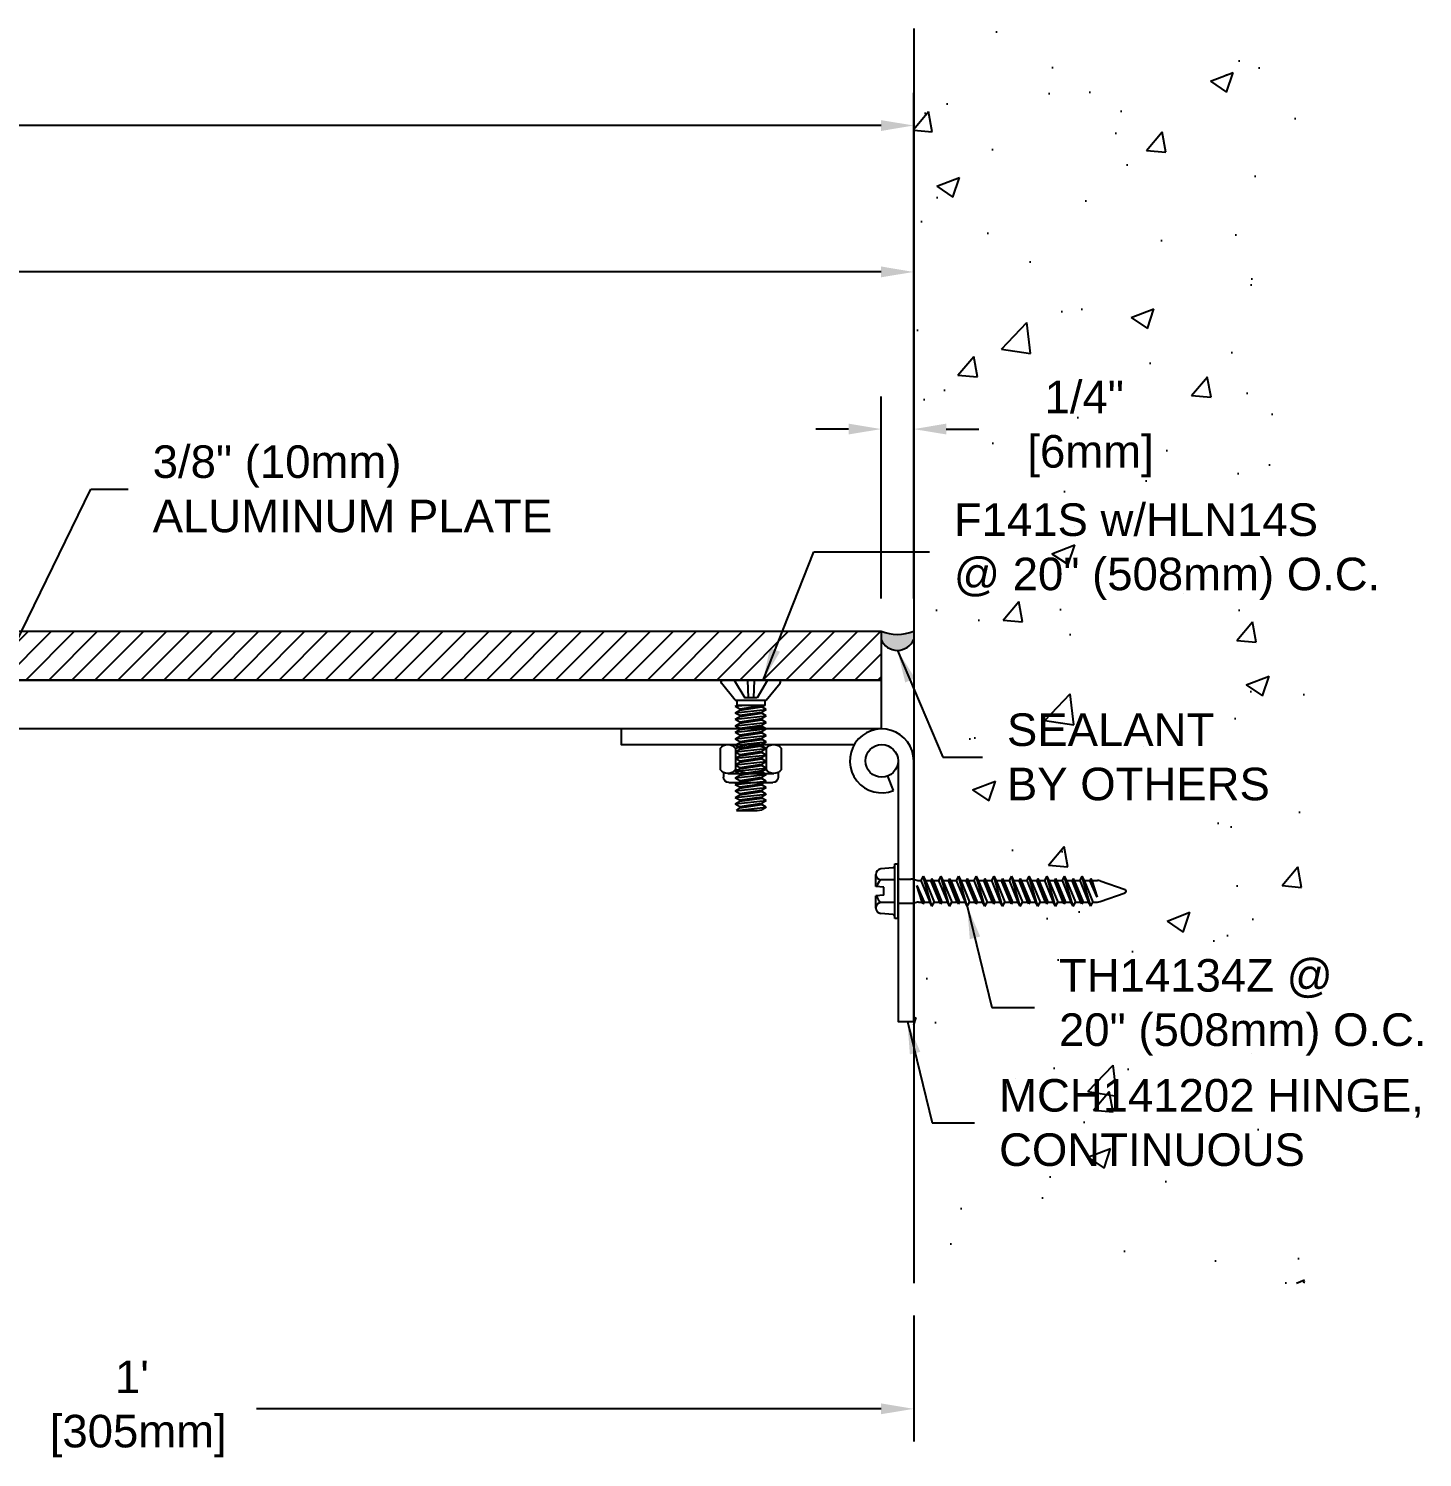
# Model space of a CAD drawing. Header units: inches. Extents: x -16.1 to 44.6, y -3.3 to 9.1.
# Drawn here: x 3.21 to 13.9, y -3.13 to 7.83 of the extents above; entities that cross this region are included whole.
import ezdxf

# ---------------------------------------------------------------- set-up
doc = ezdxf.new("R2010")
doc.units = ezdxf.units.IN
doc.header["$MEASUREMENT"] = 0
for name, color, linetype in [('Anchors', 4, 'Continuous'), ('Conditions', 1, 'Continuous'), ('Dimensions', 3, 'Continuous'), ('Text', 2, 'Continuous')]:
    doc.layers.add(name, color=color, linetype=linetype)
doc.styles.add('Arial', font='arial.ttf')
doc.styles.get("Standard").update_dxf_attribs({"font": 'txt.shx'})
doc.dimstyles.new('Arial', dxfattribs={"dimtxt": 0.25, "dimasz": 0.25, "dimexe": 0.25, "dimexo": 0.25, "dimgap": 0.25, "dimtad": 0, "dimtih": 1, "dimtoh": 1, "dimdec": 4, "dimzin": 0, "dimdsep": 46, "dimlunit": 4, "dimtxsty": 'Arial', "dimcen": 0.1875, "dimadec": 0, "dimazin": 0, "dimtfac": 1, "dimtdec": 4, "dimtofl": 0, "dimtmove": 0, "dimatfit": 3, "dimfxl": 0, "dimfrac": 2, "dimtolj": 1, "dimtzin": 0, "dimarcsym": 0})

# ---------------------------------------------------------------- blocks, each defined once
blk = doc.blocks.new('*D1')
at = {"layer": 'Defpoints', "color": 0}
for p in [(-2, -1.795), (10, -1.795), (10, -2.761)]:
    blk.add_point(p, dxfattribs=at)
at = {"layer": 'Dimensions', "color": 0, "lineweight": -2}
for p, q in [((-2, -2.045), (-2, -3.011)), ((10, -2.045), (10, -3.011)), ((-1.75, -2.761), (3.045, -2.761)), ((9.75, -2.761), (4.955, -2.761))]:
    blk.add_line(p, q, dxfattribs=at)
at = {"layer": 'Dimensions', "color": 0}
for points in [[(-1.75, -2.719), (-1.75, -2.802), (-2, -2.761)], [(9.75, -2.719), (9.75, -2.802), (10, -2.761)]]:
    blk.add_solid(points, dxfattribs=at)
at = {"layer": 'Dimensions', "color": 0, "insert": (4, -2.761), "char_height": 0.25, "attachment_point": 5, "style": 'Arial'}
blk.add_mtext("\\A1;1'\\P [305mm]", dxfattribs=at)
blk = doc.blocks.new('*D4')
at = {"layer": 'Defpoints', "color": 0}
for p in [(10, 7.088), (-9.6, 3.197), (10, 3.207)]:
    blk.add_point(p, dxfattribs=at)
at = {"layer": 'Dimensions', "color": 0, "lineweight": -2}
for p, q in [((-9.6, 3.447), (-9.6, 7.338)), ((10, 3.457), (10, 7.338)), ((-9.35, 7.088), (-0.766, 7.088)), ((9.75, 7.088), (1.167, 7.088))]:
    blk.add_line(p, q, dxfattribs=at)
at = {"layer": 'Dimensions', "color": 0}
for points in [[(-9.35, 7.129), (-9.35, 7.046), (-9.6, 7.088)], [(9.75, 7.129), (9.75, 7.046), (10, 7.088)]]:
    blk.add_solid(points, dxfattribs=at)
at = {"layer": 'Dimensions', "color": 0, "insert": (0.2, 7.088), "char_height": 0.25, "attachment_point": 5, "style": 'Arial'}
blk.add_mtext('\\A1;1\'-7 5/8"\\P [498mm]', dxfattribs=at)
blk = doc.blocks.new('*D14')
at = {"layer": 'Defpoints', "color": 0}
for p in [(-8.854, 5.964), (-8.854, 3.192), (10, 3.207)]:
    blk.add_point(p, dxfattribs=at)
at = {"layer": 'Dimensions', "color": 0, "lineweight": -2}
for p, q in [((-8.854, 3.442), (-8.854, 6.214)), ((10, 3.457), (10, 6.214)), ((-8.604, 5.964), (-0.393, 5.964)), ((9.75, 5.964), (1.54, 5.964))]:
    blk.add_line(p, q, dxfattribs=at)
at = {"layer": 'Dimensions', "color": 0}
for points in [[(-8.604, 6.006), (-8.604, 5.923), (-8.854, 5.964)], [(9.75, 6.006), (9.75, 5.923), (10, 5.964)]]:
    blk.add_solid(points, dxfattribs=at)
at = {"layer": 'Dimensions', "color": 0, "insert": (0.573, 5.964), "char_height": 0.25, "attachment_point": 5, "style": 'Arial'}
blk.add_mtext('\\A1;1\'-6 7/8"\\P [479mm]', dxfattribs=at)
blk = doc.blocks.new('MCH141202')
blk.add_line((0.227, 0.091), (0.116, 0.046))
for points in [[(0, 0.125), (2, 0.125), (2, 0.245), (0, 0.245)], [(-0.245, 0), (-0.245, -2), (-0.125, -2), (-0.125, -0.211)]]:
    blk.add_lwpolyline(points)
blk.add_circle((0, 0), 0.125)
blk.add_arc((0, 0), 0.245, 90, 21.7978)
at = {"flags": 3}
for tag, p in [('MANUFACTURER', (0.09, -0.641)), ('OPENWIDTH', (0.09, -0.974)), ('LENGTH', (0.09, -1.308)), ('FINISH', (0.09, -1.641)), ('GUDENP/N', (0.09, -1.974))]:
    blk.add_attdef(tag, p, '', height=0.2, dxfattribs=at)
blk = doc.blocks.new('F141S')
for p, q in [((-0.214, 0), (0.214, 0)), ((-0.128, 0), (-0.047, -0.137)), ((-0.025, 0), (-0.02, -0.137)), ((0.025, 0), (0.02, -0.137)), ((0.128, 0), (0.048, -0.137)), ((-0.119, -0.155), (-0.226, -0.024)), ((0.119, -0.155), (0.226, -0.024)), ((-0.119, -0.155), (0.119, -0.155)), ((-0.119, -0.2), (-0.108, -0.195)), ((-0.119, -0.2), (-0.068, -0.195)), ((-0.119, -0.2), (-0.085, -0.22)), ((-0.108, -0.155), (-0.108, -0.195)), ((0.108, -0.195), (-0.108, -0.195)), ((-0.085, -0.22), (0.085, -0.195)), ((-0.085, -0.23), (0.085, -0.205)), ((0.048, -0.137), (-0.047, -0.137)), ((0.108, -0.195), (0.085, -0.205)), ((0.119, -0.225), (0.085, -0.205)), ((0.108, -0.155), (0.108, -0.195)), ((-0.119, -0.25), (0.119, -0.225)), ((-0.119, -0.25), (-0.085, -0.23)), ((-0.119, -0.25), (-0.085, -0.27)), ((-0.119, -0.3), (0.119, -0.275)), ((-0.119, -0.3), (-0.085, -0.28)), ((-0.119, -0.3), (-0.085, -0.32)), ((-0.119, -0.35), (0.119, -0.325)), ((-0.085, -0.22), (-0.085, -0.23)), ((-0.085, -0.27), (0.085, -0.245)), ((-0.085, -0.28), (0.085, -0.255)), ((-0.085, -0.27), (-0.085, -0.28)), ((-0.085, -0.32), (0.085, -0.295)), ((-0.085, -0.33), (0.085, -0.305)), ((-0.085, -0.32), (-0.085, -0.33)), ((0.119, -0.225), (0.085, -0.245)), ((0.085, -0.245), (0.085, -0.255)), ((0.119, -0.275), (0.085, -0.255)), ((0.119, -0.275), (0.085, -0.295)), ((0.085, -0.295), (0.085, -0.305)), ((0.119, -0.325), (0.085, -0.305)), ((0.119, -0.325), (0.085, -0.345)), ((-0.119, -0.35), (-0.085, -0.33)), ((-0.119, -0.35), (-0.085, -0.37)), ((-0.119, -0.4), (0.119, -0.375)), ((-0.119, -0.4), (-0.085, -0.38)), ((-0.119, -0.4), (-0.085, -0.42)), ((-0.119, -0.45), (0.119, -0.425)), ((-0.119, -0.45), (-0.085, -0.43)), ((-0.085, -0.37), (0.085, -0.345)), ((-0.085, -0.38), (0.085, -0.355)), ((-0.085, -0.37), (-0.085, -0.38)), ((-0.085, -0.42), (0.085, -0.395)), ((-0.085, -0.43), (0.085, -0.405)), ((-0.085, -0.42), (-0.085, -0.43)), ((0.085, -0.345), (0.085, -0.355)), ((0.119, -0.375), (0.085, -0.355)), ((0.119, -0.375), (0.085, -0.395)), ((0.085, -0.395), (0.085, -0.405)), ((0.119, -0.425), (0.085, -0.405)), ((0.119, -0.425), (0.085, -0.445)), ((-0.119, -0.45), (-0.085, -0.47)), ((-0.119, -0.5), (0.119, -0.475)), ((-0.119, -0.5), (-0.085, -0.48)), ((-0.119, -0.5), (-0.085, -0.52)), ((-0.119, -0.55), (0.119, -0.525)), ((-0.119, -0.55), (-0.085, -0.53)), ((-0.085, -0.47), (0.085, -0.445)), ((-0.085, -0.48), (0.085, -0.455)), ((-0.085, -0.47), (-0.085, -0.48)), ((-0.085, -0.52), (0.085, -0.495)), ((-0.085, -0.53), (0.085, -0.505)), ((-0.085, -0.52), (-0.085, -0.53)), ((-0.085, -0.57), (0.085, -0.545)), ((0.085, -0.445), (0.085, -0.455)), ((0.119, -0.475), (0.085, -0.455)), ((0.119, -0.475), (0.085, -0.495)), ((0.085, -0.495), (0.085, -0.505)), ((0.119, -0.525), (0.085, -0.505)), ((0.119, -0.525), (0.085, -0.545)), ((0.085, -0.545), (0.085, -0.555)), ((-0.119, -0.55), (-0.085, -0.57)), ((-0.119, -0.6), (0.119, -0.575)), ((-0.119, -0.6), (-0.085, -0.58)), ((-0.119, -0.6), (-0.085, -0.62)), ((-0.119, -0.65), (0.119, -0.625)), ((-0.119, -0.65), (-0.085, -0.63)), ((-0.119, -0.65), (-0.085, -0.67)), ((-0.085, -0.58), (0.085, -0.555)), ((-0.085, -0.57), (-0.085, -0.58)), ((-0.085, -0.62), (0.085, -0.595)), ((-0.085, -0.63), (0.085, -0.605)), ((-0.085, -0.62), (-0.085, -0.63)), ((-0.085, -0.67), (0.085, -0.645)), ((-0.085, -0.68), (0.085, -0.655)), ((0.119, -0.575), (0.085, -0.555)), ((0.119, -0.575), (0.085, -0.595)), ((0.085, -0.595), (0.085, -0.605)), ((0.119, -0.625), (0.085, -0.605)), ((0.119, -0.625), (0.085, -0.645)), ((0.085, -0.645), (0.085, -0.655)), ((0.119, -0.675), (0.085, -0.655)), ((-0.119, -0.7), (0.119, -0.675)), ((-0.119, -0.7), (-0.085, -0.68)), ((-0.119, -0.7), (-0.085, -0.72)), ((-0.119, -0.75), (0.119, -0.725)), ((-0.119, -0.75), (-0.085, -0.73)), ((-0.119, -0.75), (-0.085, -0.77)), ((-0.085, -0.67), (-0.085, -0.68)), ((-0.085, -0.72), (0.085, -0.695)), ((-0.085, -0.73), (0.085, -0.705)), ((-0.085, -0.72), (-0.085, -0.73)), ((-0.085, -0.77), (0.085, -0.745)), ((-0.085, -0.78), (0.085, -0.755)), ((0.119, -0.675), (0.085, -0.695)), ((0.085, -0.695), (0.085, -0.705)), ((0.119, -0.725), (0.085, -0.705)), ((0.119, -0.725), (0.085, -0.745)), ((0.085, -0.745), (0.085, -0.755)), ((0.119, -0.775), (0.085, -0.755)), ((-0.119, -0.8), (0.119, -0.775)), ((-0.119, -0.8), (-0.085, -0.78)), ((-0.119, -0.8), (-0.085, -0.82)), ((-0.119, -0.85), (0.119, -0.825)), ((-0.119, -0.85), (-0.085, -0.83)), ((-0.119, -0.85), (-0.085, -0.87)), ((-0.119, -0.9), (0.119, -0.875)), ((-0.085, -0.77), (-0.085, -0.78)), ((-0.085, -0.82), (0.085, -0.795)), ((-0.085, -0.83), (0.085, -0.805)), ((-0.085, -0.82), (-0.085, -0.83)), ((-0.085, -0.87), (0.085, -0.845)), ((-0.085, -0.88), (0.085, -0.855)), ((-0.085, -0.87), (-0.085, -0.88)), ((0.119, -0.775), (0.085, -0.795)), ((0.085, -0.795), (0.085, -0.805)), ((0.119, -0.825), (0.085, -0.805)), ((0.119, -0.825), (0.085, -0.845)), ((0.085, -0.845), (0.085, -0.855)), ((0.119, -0.875), (0.085, -0.855)), ((0.119, -0.875), (0.085, -0.895)), ((-0.119, -0.9), (-0.085, -0.88)), ((-0.119, -0.9), (-0.085, -0.92)), ((-0.119, -0.95), (0.119, -0.925)), ((-0.119, -0.95), (-0.085, -0.93)), ((-0.119, -0.95), (-0.085, -0.97)), ((-0.11, -1), (0.119, -0.975)), ((-0.11, -1), (-0.085, -0.98)), ((-0.085, -0.92), (0.085, -0.895)), ((-0.085, -0.93), (0.085, -0.905)), ((-0.085, -0.92), (-0.085, -0.93)), ((-0.085, -0.97), (0.085, -0.945)), ((-0.085, -0.98), (0.085, -0.955)), ((-0.085, -0.97), (-0.085, -0.98)), ((0.085, -0.895), (0.085, -0.905)), ((0.119, -0.925), (0.085, -0.905)), ((0.119, -0.925), (0.085, -0.945)), ((0.085, -0.945), (0.085, -0.955)), ((0.119, -0.975), (0.085, -0.955)), ((0.119, -0.975), (0.085, -0.995)), ((-0.11, -1), (0.048, -1)), ((0.048, -1), (0.085, -0.995))]:
    blk.add_line(p, q)
for centre, start, end in [((-0.214, -0.015), 90, 219.032), ((0.214, -0.015), 320.968, 90)]:
    blk.add_arc(centre, 0.015, start, end)
blk = doc.blocks.new('HLN14S')
for p, q in [((-0.21, 0.213), (-0.21, 0.25)), ((-0.176, 0.222), (0.176, 0.222)), ((-0.168, 0.292), (0.168, 0.292)), ((0.21, 0.213), (0.21, 0.25)), ((-0.234, 0.03), (-0.234, 0.192)), ((-0.117, 0.03), (-0.117, 0.192)), ((0.117, 0.03), (0.117, 0.192)), ((0.234, 0.03), (0.234, 0.192)), ((-0.176, 0), (0.176, 0))]:
    blk.add_line(p, q)
for centre, radius, start, end in [((-0.176, 0.149), 0.0723, 35.7751, 144.2249), ((-0.168, 0.25), 0.0418, 90, 180), ((0, -0.022), 0.244, 61.2813, 118.7187), ((0.176, 0.149), 0.0723, 35.7751, 144.2249), ((0.168, 0.25), 0.0418, 0, 90), ((-0.176, 0.072), 0.0723, 215.7751, 324.2249), ((0, 0.244), 0.244, 241.2813, 298.7187), ((0.176, 0.072), 0.0723, 215.7751, 324.2249)]:
    blk.add_arc(centre, radius, start, end)
blk = doc.blocks.new('TH14134')
for p, q in [((-0.18, 0.039), (-0.172, 0.133)), ((-0.129, 0.17), (-0.036, 0.17)), ((-0.086, 0.025), (-0.086, 0.133)), ((-0.031, 0.11), (-0.036, 0.17)), ((-0.031, 0.11), (0.031, 0.11)), ((0.031, 0.11), (0.036, 0.17)), ((0.036, 0.17), (0.129, 0.17)), ((0.086, 0.025), (0.086, 0.133)), ((0.18, 0.039), (0.172, 0.133)), ((-0.209, 0), (-0.209, 0.025)), ((-0.209, 0.025), (0.209, 0.025)), ((-0.209, 0), (0.209, 0)), ((0.209, 0.025), (0.209, 0)), ((-0.093, -0.015), (-0.093, -0.097)), ((0.093, -0.015), (0.093, -0.097)), ((-0.115, -0.26), (0.115, -0.193)), ((-0.098, -0.193), (0.043, -0.144)), ((-0.098, -0.193), (-0.083, -0.184)), ((-0.098, -0.193), (-0.083, -0.201)), ((-0.092, -0.11), (-0.084, -0.145)), ((-0.083, -0.184), (0.043, -0.144)), ((0.043, -0.144), (-0.083, -0.201)), ((-0.083, -0.158), (-0.083, -0.184)), ((0.083, -0.175), (-0.083, -0.243)), ((-0.083, -0.201), (-0.083, -0.243)), ((0.083, -0.21), (-0.083, -0.278)), ((0.083, -0.158), (0.083, -0.175)), ((0.115, -0.193), (0.083, -0.175)), ((0.115, -0.193), (0.083, -0.21)), ((0.083, -0.21), (0.083, -0.252)), ((0.092, -0.11), (0.084, -0.145)), ((-0.115, -0.26), (-0.083, -0.243)), ((-0.115, -0.26), (-0.083, -0.278)), ((-0.115, -0.396), (0.115, -0.328)), ((-0.098, -0.328), (0.098, -0.26)), ((-0.098, -0.328), (-0.083, -0.32)), ((-0.098, -0.328), (-0.083, -0.336)), ((-0.083, -0.32), (0.083, -0.252)), ((0.083, -0.269), (-0.083, -0.336)), ((-0.083, -0.278), (-0.083, -0.32)), ((0.083, -0.311), (-0.083, -0.379)), ((0.098, -0.26), (0.083, -0.252)), ((0.098, -0.26), (0.083, -0.269)), ((0.083, -0.269), (0.083, -0.311)), ((0.115, -0.328), (0.083, -0.311)), ((0.115, -0.328), (0.083, -0.345)), ((-0.115, -0.396), (-0.083, -0.379)), ((-0.115, -0.396), (-0.083, -0.413)), ((-0.098, -0.464), (0.098, -0.396)), ((-0.083, -0.336), (-0.083, -0.379)), ((0.083, -0.345), (-0.083, -0.413)), ((-0.083, -0.455), (0.083, -0.388)), ((0.083, -0.404), (-0.083, -0.472)), ((-0.083, -0.413), (-0.083, -0.455)), ((0.083, -0.345), (0.083, -0.388)), ((0.098, -0.396), (0.083, -0.388)), ((0.098, -0.396), (0.083, -0.404)), ((0.083, -0.404), (0.083, -0.446)), ((-0.115, -0.531), (0.115, -0.464)), ((-0.115, -0.531), (-0.083, -0.514)), ((-0.115, -0.531), (-0.083, -0.548)), ((-0.098, -0.464), (-0.083, -0.455)), ((-0.098, -0.464), (-0.083, -0.472)), ((-0.098, -0.599), (0.098, -0.531)), ((0.083, -0.446), (-0.083, -0.514)), ((-0.083, -0.472), (-0.083, -0.514)), ((0.083, -0.481), (-0.083, -0.548)), ((-0.083, -0.591), (0.083, -0.523)), ((0.083, -0.539), (-0.083, -0.607)), ((0.115, -0.464), (0.083, -0.446)), ((0.115, -0.464), (0.083, -0.481)), ((0.083, -0.481), (0.083, -0.523)), ((0.098, -0.531), (0.083, -0.523)), ((0.098, -0.531), (0.083, -0.539)), ((0.083, -0.539), (0.083, -0.582)), ((-0.115, -0.667), (0.115, -0.599)), ((-0.115, -0.667), (-0.083, -0.649)), ((-0.098, -0.599), (-0.083, -0.591)), ((-0.098, -0.599), (-0.083, -0.607)), ((-0.083, -0.548), (-0.083, -0.591)), ((0.083, -0.582), (-0.083, -0.649)), ((-0.083, -0.607), (-0.083, -0.649)), ((0.083, -0.616), (-0.083, -0.684)), ((0.115, -0.599), (0.083, -0.582)), ((0.115, -0.599), (0.083, -0.616)), ((0.083, -0.616), (0.083, -0.658)), ((-0.115, -0.667), (-0.083, -0.684)), ((-0.115, -0.802), (0.115, -0.734)), ((-0.098, -0.734), (0.098, -0.667)), ((-0.098, -0.734), (-0.083, -0.726)), ((-0.098, -0.734), (-0.083, -0.743)), ((-0.083, -0.726), (0.083, -0.658)), ((0.083, -0.675), (-0.083, -0.743)), ((-0.083, -0.684), (-0.083, -0.726)), ((0.083, -0.717), (-0.083, -0.785)), ((-0.083, -0.743), (-0.083, -0.785)), ((0.083, -0.752), (-0.083, -0.819)), ((0.098, -0.667), (0.083, -0.658)), ((0.098, -0.667), (0.083, -0.675)), ((0.083, -0.675), (0.083, -0.717)), ((0.115, -0.734), (0.083, -0.717)), ((0.115, -0.734), (0.083, -0.752)), ((0.083, -0.752), (0.083, -0.794)), ((-0.115, -0.802), (-0.083, -0.785)), ((-0.115, -0.802), (-0.083, -0.819)), ((-0.115, -0.937), (0.115, -0.87)), ((-0.098, -0.87), (0.098, -0.802)), ((-0.098, -0.87), (-0.083, -0.862)), ((-0.098, -0.87), (-0.083, -0.878)), ((-0.083, -0.862), (0.083, -0.794)), ((0.083, -0.81), (-0.083, -0.878)), ((-0.083, -0.819), (-0.083, -0.862)), ((0.083, -0.853), (-0.083, -0.92)), ((0.098, -0.802), (0.083, -0.794)), ((0.098, -0.802), (0.083, -0.81)), ((0.083, -0.81), (0.083, -0.853)), ((0.115, -0.87), (0.083, -0.853)), ((0.115, -0.87), (0.083, -0.887)), ((-0.115, -0.937), (-0.083, -0.92)), ((-0.115, -0.937), (-0.083, -0.955)), ((-0.098, -1.005), (0.098, -0.937)), ((-0.083, -0.878), (-0.083, -0.92)), ((0.083, -0.887), (-0.083, -0.955)), ((-0.083, -0.997), (0.083, -0.929)), ((0.083, -0.946), (-0.083, -1.013)), ((-0.083, -0.955), (-0.083, -0.997)), ((0.083, -0.887), (0.083, -0.929)), ((0.098, -0.937), (0.083, -0.929)), ((0.098, -0.937), (0.083, -0.946)), ((0.083, -0.946), (0.083, -0.988)), ((-0.115, -1.073), (0.115, -1.005)), ((-0.115, -1.073), (-0.083, -1.056)), ((-0.115, -1.073), (-0.083, -1.09)), ((-0.098, -1.005), (-0.083, -0.997)), ((-0.098, -1.005), (-0.083, -1.013)), ((-0.098, -1.141), (0.098, -1.073)), ((0.083, -0.988), (-0.083, -1.056)), ((-0.083, -1.013), (-0.083, -1.056)), ((0.083, -1.022), (-0.083, -1.09)), ((-0.083, -1.132), (0.083, -1.065)), ((0.083, -1.081), (-0.083, -1.149)), ((-0.083, -1.09), (-0.083, -1.132)), ((0.115, -1.005), (0.083, -0.988)), ((0.115, -1.005), (0.083, -1.022)), ((0.083, -1.022), (0.083, -1.065)), ((0.098, -1.073), (0.083, -1.065)), ((0.098, -1.073), (0.083, -1.081)), ((0.083, -1.081), (0.083, -1.123)), ((-0.115, -1.208), (0.115, -1.141)), ((-0.115, -1.208), (-0.083, -1.191)), ((-0.098, -1.141), (-0.083, -1.132)), ((-0.098, -1.141), (-0.083, -1.149)), ((0.083, -1.123), (-0.083, -1.191)), ((-0.083, -1.149), (-0.083, -1.191)), ((0.083, -1.158), (-0.083, -1.226)), ((-0.083, -1.268), (0.083, -1.2)), ((0.115, -1.141), (0.083, -1.123)), ((0.115, -1.141), (0.083, -1.158)), ((0.083, -1.158), (0.083, -1.2)), ((0.098, -1.208), (0.083, -1.2)), ((-0.115, -1.208), (-0.083, -1.226)), ((-0.115, -1.344), (0.115, -1.276)), ((-0.098, -1.276), (0.098, -1.208)), ((-0.098, -1.276), (-0.083, -1.268)), ((-0.098, -1.276), (-0.083, -1.284)), ((0.083, -1.217), (-0.083, -1.284)), ((-0.083, -1.226), (-0.083, -1.268)), ((0.083, -1.259), (-0.083, -1.327)), ((-0.083, -1.284), (-0.083, -1.327)), ((0.083, -1.293), (-0.083, -1.361)), ((0.098, -1.208), (0.083, -1.217)), ((0.083, -1.217), (0.083, -1.259)), ((0.115, -1.276), (0.083, -1.259)), ((0.115, -1.276), (0.083, -1.293)), ((0.083, -1.293), (0.083, -1.336)), ((-0.115, -1.344), (-0.083, -1.327)), ((-0.115, -1.344), (-0.083, -1.361)), ((-0.115, -1.479), (0.115, -1.411)), ((-0.098, -1.411), (0.098, -1.344)), ((-0.098, -1.411), (-0.083, -1.403)), ((-0.098, -1.411), (-0.083, -1.42)), ((-0.083, -1.403), (0.083, -1.336)), ((0.083, -1.352), (-0.083, -1.42)), ((-0.083, -1.361), (-0.083, -1.403)), ((0.083, -1.394), (-0.083, -1.462)), ((-0.083, -1.42), (-0.083, -1.462)), ((0.098, -1.344), (0.083, -1.336)), ((0.098, -1.344), (0.083, -1.352)), ((0.083, -1.352), (0.083, -1.394)), ((0.115, -1.411), (0.083, -1.394)), ((0.115, -1.411), (0.083, -1.429)), ((-0.115, -1.479), (-0.083, -1.462)), ((-0.115, -1.479), (-0.083, -1.496)), ((0.083, -1.429), (-0.083, -1.496)), ((-0.083, -1.496), (-0.083, -1.531)), ((-0.045, -1.528), (0.083, -1.471)), ((-0.045, -1.528), (0.098, -1.479)), ((0.083, -1.487), (-0.045, -1.528)), ((0.083, -1.429), (0.083, -1.471)), ((0.098, -1.479), (0.083, -1.471)), ((0.098, -1.479), (0.083, -1.487)), ((0.083, -1.487), (0.083, -1.531)), ((-0.08, -1.551), (-0.013, -1.742)), ((0.08, -1.551), (0.013, -1.742))]:
    blk.add_line(p, q)
for centre, radius, start, end in [((-0.129, 0.126), 0.0436, 9.285, 170.715), ((0, 0.051), 0.119, 107.4215, 136.0407), ((0, 0.051), 0.119, 43.9593, 72.5785), ((0.129, 0.126), 0.0436, 9.285, 170.715), ((-0.195, 0.04), 0.015, 270, 355), ((0.195, 0.04), 0.015, 185, 270), ((-0.108, -0.015), 0.0147, 0, 90), ((-0.031, -0.097), 0.062, 180, 191.9357), ((0.031, -0.097), 0.062, 348.0643, 0), ((0.108, -0.015), 0.0147, 90, 180), ((-0.145, -0.158), 0.062, 0, 11.9357), ((0.145, -0.158), 0.062, 168.0643, 180), ((-0.021, -1.531), 0.062, 180, 199.3058), ((0.021, -1.531), 0.062, 340.6942, 0), ((0, -1.736), 0.0141, 204.1001, 335.8999)]:
    blk.add_arc(centre, radius, start, end)
blk = doc.blocks.new('*D21')
at = {"layer": 'Defpoints', "color": 0}
for p in [(9.75, 4.758), (9.75, 3.207), (10, 3.207)]:
    blk.add_point(p, dxfattribs=at)
at = {"layer": 'Dimensions', "color": 0, "lineweight": -2}
for p, q in [((9.75, 3.457), (9.75, 5.008)), ((10, 3.457), (10, 5.008)), ((9.5, 4.758), (9.25, 4.758)), ((10.25, 4.758), (10.5, 4.758))]:
    blk.add_line(p, q, dxfattribs=at)
at = {"layer": 'Dimensions', "color": 0}
for points in [[(9.5, 4.8), (9.5, 4.717), (9.75, 4.758)], [(10.25, 4.8), (10.25, 4.717), (10, 4.758)]]:
    blk.add_solid(points, dxfattribs=at)
at = {"layer": 'Dimensions', "color": 0, "insert": (11.309, 4.758), "char_height": 0.25, "attachment_point": 5, "style": 'Arial'}
blk.add_mtext('\\A1;1/4"\\P [6mm]', dxfattribs=at)
blk = doc.blocks.new('SEALANT')
blk.add_hatch(color=253).paths.add_polyline_path([(2, 3.144), (2, 3.207, -0.19106), (1.75, 3.207), (1.75, 3.144, 0.674056)])
for p, q in [((1.75, 3.207), (1.75, 3.144)), ((2, 3.207), (2, 3.144))]:
    blk.add_line(p, q)
for centre, radius, start, end in [((1.875, 3.522), 0.339, 248.3669, 291.6331), ((1.875, 3.195), 0.135, 202.0357, 337.9643)]:
    blk.add_arc(centre, radius, start, end)

msp = doc.modelspace()

# ---------------------------------------------------------------- hatches: boundary and pattern name
at = {"layer": 'Conditions'}
h = msp.add_hatch(dxfattribs=at)
h.set_pattern_fill('AR-CONC', color=256, scale=0.25, style=0)
h.set_pattern_definition([(50, (6, 0), (1.79315, -0.15688), [0.1875, -2.0625]), (355, (6, 0), (-0.34688, 1.88048), [0.15, -1.65]), (100.451, (6.1494, -0.013), (1.44627, 1.7236), [0.15935, -1.75286]), (46.184, (6, 0.5), (2.6681, -0.4138), [0.28125, -3.09375]), (96.636, (6.2223, 0.4655), (2.33666, 2.4353), [0.239, -2.6293]), (351.184, (6, 0.5), (2.33665, 2.4353), [0.225, -2.475]), (21, (6.25, 0.375), (1.49227, -1.00655), [0.1875, -2.0625]), (326, (6.25, 0.375), (0.6083, 1.81288), [0.15, -1.65]), (71.451, (6.3744, 0.2911), (2.10056, 0.80633), [0.15935, -1.75286]), (37.5, (6, 0), (0.0304, 0.832235), [0, -1.63, 0, -1.675, 0, -1.65625]), (7.5, (6, 0), (0.657674, 0.98603), [0, -0.955, 0, -1.5925, 0, -0.63125]), (327.5, (5.4425, 0), (1.334556, -0.056387), [0, -0.625, 0, -1.95, 0, -2.5875]), (317.5, (5.1925, 0), (1.45797, 0.25026), [0, -0.8125, 0, -1.295, 0, -1.8375])])
h.paths.add_polyline_path([(13, 7.83175), (10, 7.83175), (10, 1.30134), (10.02483, 1.2961, 0.05212645), (10.03765, 1.29475), (10.05548, 1.29475), (10.07271, 1.32675), (10.08994, 1.29475), (10.1322, 1.29475), (10.14042, 1.31001), (10.14863, 1.29475), (10.19089, 1.29475), (10.20812, 1.32675), (10.22536, 1.29475), (10.26762, 1.29475), (10.27583, 1.31001), (10.28405, 1.29475), (10.32631, 1.29475), (10.34354, 1.32675), (10.36077, 1.29475), (10.40303, 1.29475), (10.41125, 1.31001), (10.41947, 1.29475), (10.46173, 1.29475), (10.47896, 1.32675), (10.49619, 1.29475), (10.53845, 1.29475), (10.54667, 1.31001), (10.55488, 1.29475), (10.59714, 1.29475), (10.61437, 1.32675), (10.63161, 1.29475), (10.67387, 1.29475), (10.68208, 1.31001), (10.6903, 1.29475), (10.73256, 1.29475), (10.74979, 1.32675), (10.76702, 1.29475), (10.80928, 1.29475), (10.8175, 1.31001), (10.82572, 1.29475), (10.86798, 1.29475), (10.88521, 1.32675), (10.90244, 1.29475), (10.9447, 1.29475), (10.95292, 1.31001), (10.96113, 1.29475), (11.00339, 1.29475), (11.02062, 1.32675), (11.03786, 1.29475), (11.08012, 1.29475), (11.08833, 1.31001), (11.09655, 1.29475), (11.13881, 1.29475), (11.15604, 1.32675), (11.17327, 1.29475), (11.21553, 1.29475), (11.22375, 1.31001), (11.23197, 1.29475), (11.27423, 1.29475), (11.29146, 1.32675), (11.30869, 1.29475), (11.35095, 1.29475), (11.35917, 1.31001), (11.36738, 1.29475), (11.41088, 1.29475, -0.08443704), (11.43138, 1.29127), (11.61945, 1.22539, -0.77412328), (11.61945, 1.19812), (11.43138, 1.13224, -0.08443704), (11.41088, 1.12875), (11.3764, 1.12875), (11.35917, 1.09675), (11.34193, 1.12875), (11.29968, 1.12875), (11.29146, 1.1135), (11.28324, 1.12875), (11.24098, 1.12875), (11.22375, 1.09675), (11.20652, 1.12875), (11.16426, 1.12875), (11.15604, 1.1135), (11.14782, 1.12875), (11.10557, 1.12875), (11.08833, 1.09675), (11.0711, 1.12875), (11.02884, 1.12875), (11.02062, 1.1135), (11.01241, 1.12875), (10.97015, 1.12875), (10.95292, 1.09675), (10.93568, 1.12875), (10.89343, 1.12875), (10.88521, 1.1135), (10.87699, 1.12875), (10.83473, 1.12875), (10.8175, 1.09675), (10.80027, 1.12875), (10.75801, 1.12875), (10.74979, 1.1135), (10.74157, 1.12875), (10.69932, 1.12875), (10.68208, 1.09675), (10.66485, 1.12875), (10.62259, 1.12875), (10.61437, 1.1135), (10.60616, 1.12875), (10.5639, 1.12875), (10.54667, 1.09675), (10.52943, 1.12875), (10.48718, 1.12875), (10.47896, 1.1135), (10.47074, 1.12875), (10.42848, 1.12875), (10.41125, 1.09675), (10.39402, 1.12875), (10.35176, 1.12875), (10.34354, 1.1135), (10.33532, 1.12875), (10.29307, 1.12875), (10.27583, 1.09675), (10.2586, 1.12875), (10.21634, 1.12875), (10.20812, 1.1135), (10.19991, 1.12875), (10.15765, 1.12875), (10.14042, 1.09675), (10.12318, 1.12875), (10.08093, 1.12875), (10.07271, 1.1135), (10.06449, 1.12875), (10.03765, 1.12875, 0.05212645), (10.02483, 1.12741), (10, 1.12217), (10, 0.21175), (10, -1.79548), (13, -1.79548)])
h.paths.add_polyline_path([(10.51562, 5.08327), (11.44775, 5.08327), (11.44775, 4.4335), (10.51562, 4.4335)], flags=24)
h.paths.add_polyline_path([(10.66895, 2.54298), (12.24351, 2.54298), (12.24351, 1.93951), (10.66895, 1.93951)], flags=24)
h.paths.add_polyline_path([(10.60862, -0.26338), (13.19243, -0.26338), (13.19243, -0.86685), (10.60862, -0.86685)], flags=9)
h.paths.add_polyline_path([(11.06833, 0.64771), (13.24786, 0.64771), (13.24786, -0.00794), (11.06833, -0.00794)], flags=9)
h.paths.add_polyline_path([(10.26151, 4.14501), (12.77319, 4.14501), (12.77319, 3.48948), (10.26151, 3.48948)], flags=24)
h = msp.add_hatch(dxfattribs=at)
h.set_pattern_fill('ANSI31', color=256, style=0)
h.paths.add_polyline_path([(9.75, 3.20675), (-7.87505, 3.20675), (-7.87505, 2.83175), (9.75, 2.83175)])

# ---------------------------------------------------------------- linework, layer by layer
msp.add_lwpolyline([(-8.50005, 2.83175), (9.75, 2.83175), (9.75, 2.45675), (-8.12505, 2.45675)], close=True)
msp.add_line((10, 7.83175), (10, -1.79548), dxfattribs=at)
msp.add_lwpolyline([(-7.87505, 3.20675), (9.75, 3.20675), (9.75, 2.83175), (-7.87505, 2.83175)], close=True, dxfattribs=at)

# ---------------------------------------------------------------- block references
at = {"layer": 'Anchors'}
msp.add_blockref('F141S', (8.74986, 2.83175), dxfattribs=at)
for name, p, rotation in [('MCH141202', (9.755, 2.21175), 270), ('TH14134', (9.88, 1.21175), 90)]:
    msp.add_blockref(name, p, dxfattribs=dict(at, rotation=rotation))
at = {"layer": 'Anchors', "xscale": -1, "rotation": 180}
msp.add_blockref('HLN14S', (8.74986, 2.33675), dxfattribs=at)
at = {"layer": 'Conditions'}
msp.add_blockref('SEALANT', (8, 0), dxfattribs=at)

# ---------------------------------------------------------------- texts
at = {"layer": 'Text', "char_height": 0.25, "attachment_point": 4, "style": 'Arial'}
for s, insert in [('3/8" (10mm)\\PALUMINUM PLATE', (4.15926, 4.29804)), ('F141S w/HLN14S\\P@ 20" (508mm) O.C.', (10.30838, 3.81724)), ('\\A1;SEALANT\\PBY OTHERS', (10.71582, 2.24125)), ('TH14134Z @\\P20" (508mm) O.C.', (11.11521, 0.31988)), ('MCH141202 HINGE,\\PCONTINUOUS', (10.65549, -0.56512))]:
    msp.add_mtext(s, dxfattribs=dict(at, insert=insert))

# ---------------------------------------------------------------- dimensions: what is measured, and where the dimension line sits
at = {"layer": 'Dimensions'}
for base, p1, p2, picture, middle in [((10, 7.08778), (-9.59969, 3.19675), (10, 3.20675), '*D4', (0.20015, 7.08778)), ((-8.85384, 5.96448), (10, 3.20675), (-8.85384, 3.19175), '*D14', (0.57308, 5.96448)), ((9.75, 4.75838), (10, 3.20675), (9.75, 3.20675), '*D21', (11.30892, 4.75838)), ((10, -2.76083), (-2, -1.79548), (10, -1.79548), '*D1', (4, -2.76083))]:
    dim = msp.add_linear_dim(base=base, p1=p1, p2=p2, dimstyle='Arial', override={"dimpost": '\\X'}, dxfattribs=at)
    dim.commit()
    dim.dimension.update_dxf_attribs({"geometry": picture, "text_midpoint": middle, "dimtype": 160})

# ---------------------------------------------------------------- leaders
at = {"layer": 'Text', "annotation_type": 0, "has_hookline": 1, "hookline_direction": 0}
for points, override, text_width in [([(2.89295, 2.67423), (3.68377, 4.29804), (3.97176, 4.29804)], {"dimgap": 0.1875, "dimtad": 0, "dimldrblk": 'Dot'}, 3.04741), ([(8.84429, 2.83175), (9.23308, 3.81724), (10.12088, 3.81724)], {"dimgap": 0.1875, "dimtad": 0}, 3.22391), ([(9.875, 3.06), (10.22335, 2.24125), (10.52832, 2.24125)], {"dimgap": 0.1875, "dimtad": 0}, 1.97442), ([(10.41125, 1.09675), (10.60074, 0.31988), (10.92771, 0.31988)], {"dimgap": 0.1875, "dimtad": 0}, 2.78104), ([(9.95153, 0.21175), (10.14103, -0.56512), (10.46799, -0.56512)], {"dimgap": 0.1875, "dimtad": 0}, 3.20396)]:
    msp.add_leader(points, dimstyle='Arial', override=override, dxfattribs=dict(at, text_width=text_width))

doc.saveas('drawing.dxf')
